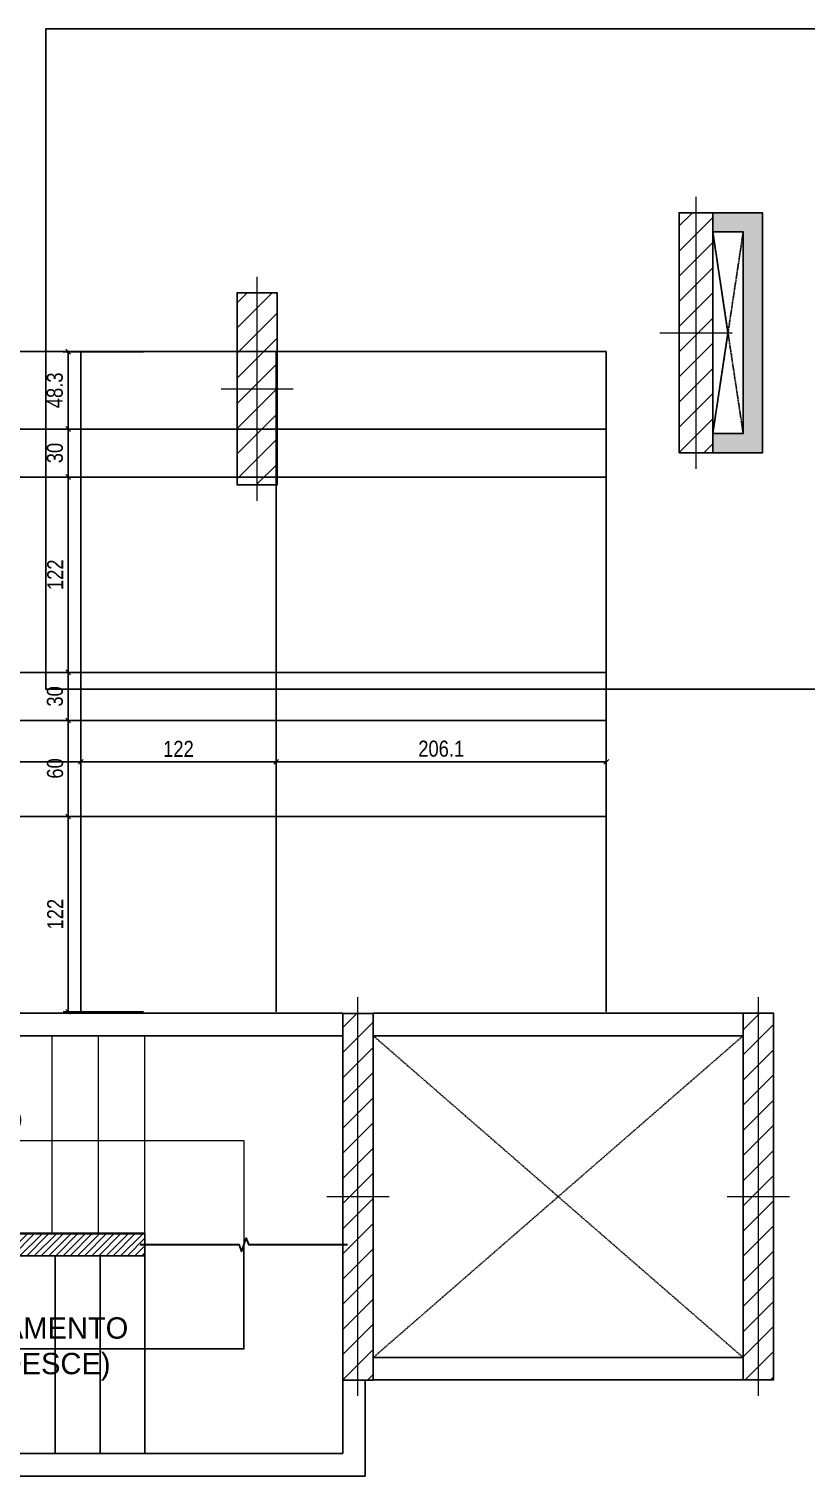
# Model space of a CAD drawing. Extents: x -40810 to 33675, y -2018 to 21213.
# Drawn here: x -17621 to -17135, y 8470 to 9374 of the extents above; entities that cross this region are included whole.
import ezdxf

# ---------------------------------------------------------------- set-up
doc = ezdxf.new("R2010")
doc.units = 0
doc.linetypes.add('HIDDEN2', pattern=[4.7625, 3.175, -1.5875])
doc.linetypes.add('TRAZO_HUECO', pattern=[0.75, 0.5, -0.25])
doc.layers.get('0').update_dxf_attribs({"color": 1, "lineweight": 9})
for name, color, linetype in [('1', 5, 'Continuous'), ('241', 7, 'TRAZO_HUECO'), ('3', 2, 'Continuous'), ('A_htc_alv', 7, 'Continuous'), ('COTA', 241, 'Continuous'), ('cotas', 4, 'Continuous')]:
    doc.layers.add(name, color=color, linetype=linetype)
for name, color, linetype, lineweight in [('CONCRETO', 251, 'Continuous', 25), ('ESC_DEGRAU', 2, 'Continuous', 0), ('PILAR_EIXOS', 1, 'Continuous', 0)]:
    doc.layers.add(name, color=color, linetype=linetype, lineweight=lineweight)
doc.styles.add('COTA TECNICA', font='techl___.ttf', dxfattribs={"height": 10})
doc.styles.add('CYPETXT_romans', font='arial.ttf', dxfattribs={"height": 0.2})
doc.dimstyles.new('PAINEL-NOVA', dxfattribs={"dimtxt": 10, "dimasz": 3, "dimexe": 3, "dimexo": 3, "dimgap": 3, "dimtad": 1, "dimdec": 1, "dimzin": 12, "dimdsep": 46, "dimtxsty": 'COTA TECNICA', "dimblk1": 'OBLIQUE', "dimblk2": 'OBLIQUE', "dimsah": 1, "dimcen": 0.9, "dimclrd": 4, "dimclre": 4, "dimclrt": 240, "dimadec": 1, "dimazin": 3, "dimtfac": 1, "dimtdec": 1, "dimtix": 1, "dimtmove": 0, "dimatfit": 3, "dimfxl": 1, "dimtolj": 1, "dimtzin": 12, "dimarcsym": 0})
pattern_1 = [(45, (33903.912, 13435.237), (-7.857724, 7.857724), [])]

# ---------------------------------------------------------------- blocks, each defined once
blk = doc.blocks.new('ESCADA 2 (DESCE)')
at = {"layer": 'cotas', "linetype": 'Continuous'}
h = blk.add_hatch(dxfattribs=at)
h.set_pattern_fill('ANSI31', color=8, scale=0.02)
h.set_pattern_definition([(45, (2272.60032, 1511.056013), (-0.04490128, 0.04490128), [])])
h.paths.add_polyline_path([(2313.6961, 1482.134), (2316.8861, 1482.134), (2316.8861, 1481.994), (2313.6961, 1481.994)])
at = {"layer": 'cotas', "color": 8, "linetype": 'Continuous'}
for p, q in [((2316.8861, 1482.064), (2316.8861, 1482.134)), ((2316.8861, 1482.064), (2316.8861, 1480.759)), ((2314.9261, 1481.994), (2314.9261, 1480.759)), ((2315.2061, 1481.994), (2315.2061, 1480.759)), ((2315.4861, 1481.994), (2315.4861, 1480.759)), ((2315.7661, 1481.994), (2315.7661, 1480.759)), ((2316.0461, 1481.994), (2316.0461, 1480.759)), ((2316.3261, 1481.994), (2316.3261, 1480.759)), ((2316.6061, 1481.994), (2316.6061, 1480.759)), ((2314.2761, 1480.759), (2314.9261, 1480.759)), ((2316.8861, 1480.759), (2314.9261, 1480.759)), ((2316.8861, 1480.759), (2318.1211, 1480.759))]:
    blk.add_line(p, q, dxfattribs=at)
for points in [[(2313.6961, 1482.134), (2316.8861, 1482.134), (2316.8861, 1481.994), (2313.6961, 1481.994)], [(2313.7861, 1481.3665), (2313.6961, 1481.4115), (2313.7861, 1481.4565), (2313.7861, 1481.3665)]]:
    blk.add_lwpolyline(points, close=True, dxfattribs=at)
for points in [[(2317.5036, 1482.064), (2317.5036, 1481.4115), (2316.8861, 1481.4115), (2314.9261, 1481.4115), (2314.6011, 1481.4115), (2313.7861, 1481.4115)], [(2316.8561, 1482.064), (2317.4736, 1482.064), (2317.4886, 1482.0228), (2317.5186, 1482.1052), (2317.5336, 1482.064), (2318.1511, 1482.064)]]:
    blk.add_lwpolyline(points, dxfattribs=at)
at = {"color": 8, "insert": (2314.5614, 1481.6092), "char_height": 0.133333, "width": 2.524322, "attachment_point": 1, "rotation": 360, "style": 'CYPETXT_romans'}
blk.add_mtext('\\pxqc;{\\W0.975;VER DETALHAMENTO\\PESCADA 2 (DESCE)}', dxfattribs=at)
blk = doc.blocks.new('ESCADA 3 (SOBE)')
at = {"layer": 'ESC_DEGRAU'}
h = blk.add_hatch(dxfattribs=at)
h.set_pattern_fill('ANSI31', color=8, scale=0.02)
h.set_pattern_definition([(45, (2283.11007, 1511.101934), (-0.04490128, 0.04490128), [])])
h.paths.add_polyline_path([(2324.2059, 1482.18), (2327.3959, 1482.18), (2327.3959, 1482.04), (2324.2059, 1482.04)])
at = {"layer": 'cotas', "color": 8, "linetype": 'Continuous'}
blk.add_line((2328.6309, 1483.415), (2327.3959, 1483.415), dxfattribs=at)
blk.add_lwpolyline([(2327.3659, 1482.11), (2327.9834, 1482.11), (2327.9984, 1482.0687), (2328.0284, 1482.1512), (2328.0434, 1482.11), (2328.6609, 1482.11)], dxfattribs=at)
at = {"layer": 'ESC_DEGRAU', "color": 8}
for p, q in [((2324.2059, 1483.415), (2327.3959, 1483.415)), ((2324.4959, 1482.18), (2324.4959, 1483.415)), ((2324.7859, 1482.18), (2324.7859, 1483.415)), ((2325.0759, 1482.18), (2325.0759, 1483.415)), ((2325.3659, 1482.18), (2325.3659, 1483.415)), ((2325.6559, 1482.18), (2325.6559, 1483.415)), ((2325.9459, 1482.18), (2325.9459, 1483.415)), ((2326.2359, 1482.18), (2326.2359, 1483.415)), ((2326.5259, 1482.18), (2326.5259, 1483.415)), ((2326.8159, 1482.18), (2326.8159, 1483.415)), ((2327.1059, 1482.18), (2327.1059, 1483.415)), ((2327.3959, 1482.11), (2327.3959, 1483.415)), ((2327.3959, 1482.11), (2327.3959, 1482.04))]:
    blk.add_line(p, q, dxfattribs=at)
blk.add_lwpolyline([(2324.2559, 1482.7625), (2327.3959, 1482.7625), (2328.0134, 1482.7625), (2328.0134, 1482.11)], dxfattribs=at)
blk.add_lwpolyline([(2324.2059, 1482.18), (2327.3959, 1482.18), (2327.3959, 1482.04), (2324.2059, 1482.04)], close=True, dxfattribs=at)
blk.add_arc((2324.2059, 1482.7625), 0.05, 270, 90, dxfattribs=at)
at = {"layer": 'ESC_DEGRAU', "color": 8, "insert": (2324.4114, 1482.9553), "char_height": 0.133333, "width": 2.524322, "attachment_point": 1, "rotation": 360, "style": 'CYPETXT_romans'}
blk.add_mtext('\\pxqc;{\\W0.975;VER DETALHAMENTO\\PESCADA 3 (SOBE)}', dxfattribs=at)
blk = doc.blocks.new('Eixos do pilar')
at = {"layer": 'PILAR_EIXOS'}
for p, q in [((0, -0.5), (0, 0.5)), ((-0.5, 0), (0.5, 0))]:
    blk.add_line(p, q, dxfattribs=at)
blk = doc.blocks.new('_Oblique')
at = {"color": 0, "linetype": 'ByBlock', "lineweight": -2}
blk.add_line((-0.5, -0.5), (0.5, 0.5), dxfattribs=at)
blk = doc.blocks.new('*D3513')
at = {"layer": 'COTA', "color": 4, "linetype": 'Continuous', "lineweight": -2, "ltscale": 30, "transparency": 16777216}
for p, q in [((-17832.17, 8963.15), (-17832.17, 8913.15)), ((-17588.17, 8963.15), (-17588.17, 8913.15)), ((-17832.17, 8916.15), (-17588.17, 8916.15))]:
    blk.add_line(p, q, dxfattribs=at)
at = {"layer": 'Defpoints', "color": 0, "linetype": 'Continuous', "ltscale": 30, "transparency": 16777216}
for p in [(-17832.17, 8966.15), (-17588.17, 8966.15), (-17588.17, 8916.15)]:
    blk.add_point(p, dxfattribs=at)
at = {"layer": 'COTA', "color": 4, "linetype": 'Continuous', "lineweight": -2, "ltscale": 30, "transparency": 16777216, "xscale": 3, "yscale": 3, "zscale": 3, "rotation": 180}
blk.add_blockref('_Oblique', (-17832.17, 8916.15), dxfattribs=at)
at = {"layer": 'COTA', "color": 4, "linetype": 'Continuous', "lineweight": -2, "ltscale": 30, "transparency": 16777216, "xscale": 3, "yscale": 3, "zscale": 3}
blk.add_blockref('_Oblique', (-17588.17, 8916.15), dxfattribs=at)
at = {"layer": 'COTA', "color": 240, "linetype": 'Continuous', "ltscale": 30, "transparency": 16777216, "insert": (-17710.17, 8924.23), "char_height": 10, "attachment_point": 5, "style": 'COTA TECNICA'}
blk.add_mtext('\\A1;244', dxfattribs=at)
blk = doc.blocks.new('*D3514')
at = {"layer": 'COTA', "color": 4, "linetype": 'Continuous', "lineweight": -2, "ltscale": 30, "transparency": 16777216}
for p, q in [((-17588.17, 8963.15), (-17588.17, 8913.15)), ((-17466.17, 8963.15), (-17466.17, 8913.15)), ((-17588.17, 8916.15), (-17466.17, 8916.15))]:
    blk.add_line(p, q, dxfattribs=at)
at = {"layer": 'Defpoints', "color": 0, "linetype": 'Continuous', "ltscale": 30, "transparency": 16777216}
for p in [(-17588.17, 8966.15), (-17466.17, 8966.15), (-17466.17, 8916.15)]:
    blk.add_point(p, dxfattribs=at)
at = {"layer": 'COTA', "color": 4, "linetype": 'Continuous', "lineweight": -2, "ltscale": 30, "transparency": 16777216, "xscale": 3, "yscale": 3, "zscale": 3, "rotation": 180}
blk.add_blockref('_Oblique', (-17588.17, 8916.15), dxfattribs=at)
at = {"layer": 'COTA', "color": 4, "linetype": 'Continuous', "lineweight": -2, "ltscale": 30, "transparency": 16777216, "xscale": 3, "yscale": 3, "zscale": 3}
blk.add_blockref('_Oblique', (-17466.17, 8916.15), dxfattribs=at)
at = {"layer": 'COTA', "color": 240, "linetype": 'Continuous', "ltscale": 30, "transparency": 16777216, "insert": (-17527.17, 8924.21), "char_height": 10, "attachment_point": 5, "style": 'COTA TECNICA'}
blk.add_mtext('\\A1;122', dxfattribs=at)
blk = doc.blocks.new('*D3515')
at = {"layer": 'COTA', "color": 4, "linetype": 'Continuous', "lineweight": -2, "ltscale": 30, "transparency": 16777216}
for p, q in [((-17466.17, 8963.15), (-17466.17, 8913.15)), ((-17260.07, 8963.15), (-17260.07, 8913.15)), ((-17466.17, 8916.15), (-17260.07, 8916.15))]:
    blk.add_line(p, q, dxfattribs=at)
at = {"layer": 'Defpoints', "color": 0, "linetype": 'Continuous', "ltscale": 30, "transparency": 16777216}
for p in [(-17466.17, 8966.15), (-17260.07, 8966.15), (-17260.07, 8916.15)]:
    blk.add_point(p, dxfattribs=at)
at = {"layer": 'COTA', "color": 4, "linetype": 'Continuous', "lineweight": -2, "ltscale": 30, "transparency": 16777216, "xscale": 3, "yscale": 3, "zscale": 3, "rotation": 180}
blk.add_blockref('_Oblique', (-17466.17, 8916.15), dxfattribs=at)
at = {"layer": 'COTA', "color": 4, "linetype": 'Continuous', "lineweight": -2, "ltscale": 30, "transparency": 16777216, "xscale": 3, "yscale": 3, "zscale": 3}
blk.add_blockref('_Oblique', (-17260.07, 8916.15), dxfattribs=at)
at = {"layer": 'COTA', "color": 240, "linetype": 'Continuous', "ltscale": 30, "transparency": 16777216, "insert": (-17363.12, 8924.26), "char_height": 10, "attachment_point": 5, "style": 'COTA TECNICA'}
blk.add_mtext('\\A1;206.1', dxfattribs=at)
blk = doc.blocks.new('*D3516')
at = {"layer": 'COTA', "color": 4, "linetype": 'Continuous', "lineweight": -2, "ltscale": 30, "transparency": 16777216}
for p, q in [((-17549.07, 8881.95), (-17599.07, 8881.95)), ((-17596.07, 8759.95), (-17596.07, 8881.95)), ((-17549.07, 8759.95), (-17599.07, 8759.95))]:
    blk.add_line(p, q, dxfattribs=at)
at = {"layer": 'Defpoints', "color": 0, "linetype": 'Continuous', "ltscale": 30, "transparency": 16777216}
for p in [(-17596.07, 8881.95), (-17546.07, 8881.95), (-17546.07, 8759.95)]:
    blk.add_point(p, dxfattribs=at)
at = {"layer": 'COTA', "color": 4, "linetype": 'Continuous', "lineweight": -2, "ltscale": 30, "transparency": 16777216, "xscale": 3, "yscale": 3, "zscale": 3}
for p, rotation in [((-17596.07, 8881.95), 90), ((-17596.07, 8759.95), 270)]:
    blk.add_blockref('_Oblique', p, dxfattribs=dict(at, rotation=rotation))
at = {"layer": 'COTA', "color": 240, "linetype": 'Continuous', "ltscale": 30, "transparency": 16777216, "insert": (-17604.13, 8820.95), "char_height": 10, "attachment_point": 5, "rotation": 90, "style": 'COTA TECNICA'}
blk.add_mtext('\\A1;122', dxfattribs=at)
blk = doc.blocks.new('*D3517')
at = {"layer": 'COTA', "color": 4, "linetype": 'Continuous', "lineweight": -2, "ltscale": 30, "transparency": 16777216}
for p, q in [((-17549.07, 8941.95), (-17599.07, 8941.95)), ((-17596.07, 8881.95), (-17596.07, 8941.95)), ((-17549.07, 8881.95), (-17599.07, 8881.95))]:
    blk.add_line(p, q, dxfattribs=at)
at = {"layer": 'Defpoints', "color": 0, "linetype": 'Continuous', "ltscale": 30, "transparency": 16777216}
for p in [(-17596.07, 8941.95), (-17546.07, 8941.95), (-17546.07, 8881.95)]:
    blk.add_point(p, dxfattribs=at)
at = {"layer": 'COTA', "color": 4, "linetype": 'Continuous', "lineweight": -2, "ltscale": 30, "transparency": 16777216, "xscale": 3, "yscale": 3, "zscale": 3}
for p, rotation in [((-17596.07, 8941.95), 90), ((-17596.07, 8881.95), 270)]:
    blk.add_blockref('_Oblique', p, dxfattribs=dict(at, rotation=rotation))
at = {"layer": 'COTA', "color": 240, "linetype": 'Continuous', "ltscale": 30, "transparency": 16777216, "insert": (-17604.17, 8911.95), "char_height": 10, "attachment_point": 5, "rotation": 90, "style": 'COTA TECNICA'}
blk.add_mtext('\\A1;60', dxfattribs=at)
blk = doc.blocks.new('*D3518')
at = {"layer": 'COTA', "color": 4, "linetype": 'Continuous', "lineweight": -2, "ltscale": 30, "transparency": 16777216}
for p, q in [((-17549.07, 8971.95), (-17599.07, 8971.95)), ((-17596.07, 8941.95), (-17596.07, 8971.95)), ((-17549.07, 8941.95), (-17599.07, 8941.95))]:
    blk.add_line(p, q, dxfattribs=at)
at = {"layer": 'Defpoints', "color": 0, "linetype": 'Continuous', "ltscale": 30, "transparency": 16777216}
for p in [(-17596.07, 8971.95), (-17546.07, 8971.95), (-17546.07, 8941.95)]:
    blk.add_point(p, dxfattribs=at)
at = {"layer": 'COTA', "color": 4, "linetype": 'Continuous', "lineweight": -2, "ltscale": 30, "transparency": 16777216, "xscale": 3, "yscale": 3, "zscale": 3}
for p, rotation in [((-17596.07, 8971.95), 90), ((-17596.07, 8941.95), 270)]:
    blk.add_blockref('_Oblique', p, dxfattribs=dict(at, rotation=rotation))
at = {"layer": 'COTA', "color": 240, "linetype": 'Continuous', "ltscale": 30, "transparency": 16777216, "insert": (-17604.29, 8956.95), "char_height": 10, "attachment_point": 5, "rotation": 90, "style": 'COTA TECNICA'}
blk.add_mtext('\\A1;30', dxfattribs=at)
blk = doc.blocks.new('*D3519')
at = {"layer": 'COTA', "color": 4, "linetype": 'Continuous', "lineweight": -2, "ltscale": 30, "transparency": 16777216}
for p, q in [((-17549.07, 9093.95), (-17599.07, 9093.95)), ((-17596.07, 8971.95), (-17596.07, 9093.95)), ((-17549.07, 8971.95), (-17599.07, 8971.95))]:
    blk.add_line(p, q, dxfattribs=at)
at = {"layer": 'Defpoints', "color": 0, "linetype": 'Continuous', "ltscale": 30, "transparency": 16777216}
for p in [(-17596.07, 9093.95), (-17546.07, 9093.95), (-17546.07, 8971.95)]:
    blk.add_point(p, dxfattribs=at)
at = {"layer": 'COTA', "color": 4, "linetype": 'Continuous', "lineweight": -2, "ltscale": 30, "transparency": 16777216, "xscale": 3, "yscale": 3, "zscale": 3}
for p, rotation in [((-17596.07, 9093.95), 90), ((-17596.07, 8971.95), 270)]:
    blk.add_blockref('_Oblique', p, dxfattribs=dict(at, rotation=rotation))
at = {"layer": 'COTA', "color": 240, "linetype": 'Continuous', "ltscale": 30, "transparency": 16777216, "insert": (-17604.13, 9032.95), "char_height": 10, "attachment_point": 5, "rotation": 90, "style": 'COTA TECNICA'}
blk.add_mtext('\\A1;122', dxfattribs=at)
blk = doc.blocks.new('*D3520')
at = {"layer": 'COTA', "color": 4, "linetype": 'Continuous', "lineweight": -2, "ltscale": 30, "transparency": 16777216}
for p, q in [((-17549.07, 9123.95), (-17599.07, 9123.95)), ((-17596.07, 9093.95), (-17596.07, 9123.95)), ((-17549.07, 9093.95), (-17599.07, 9093.95))]:
    blk.add_line(p, q, dxfattribs=at)
at = {"layer": 'Defpoints', "color": 0, "linetype": 'Continuous', "ltscale": 30, "transparency": 16777216}
for p in [(-17596.07, 9123.95), (-17546.07, 9123.95), (-17546.07, 9093.95)]:
    blk.add_point(p, dxfattribs=at)
at = {"layer": 'COTA', "color": 4, "linetype": 'Continuous', "lineweight": -2, "ltscale": 30, "transparency": 16777216, "xscale": 3, "yscale": 3, "zscale": 3}
for p, rotation in [((-17596.07, 9123.95), 90), ((-17596.07, 9093.95), 270)]:
    blk.add_blockref('_Oblique', p, dxfattribs=dict(at, rotation=rotation))
at = {"layer": 'COTA', "color": 240, "linetype": 'Continuous', "ltscale": 30, "transparency": 16777216, "insert": (-17604.29, 9108.95), "char_height": 10, "attachment_point": 5, "rotation": 90, "style": 'COTA TECNICA'}
blk.add_mtext('\\A1;30', dxfattribs=at)
blk = doc.blocks.new('*D3521')
at = {"layer": 'COTA', "color": 4, "linetype": 'Continuous', "lineweight": -2, "ltscale": 30, "transparency": 16777216}
for p, q in [((-17549.07, 9172.25), (-17599.07, 9172.25)), ((-17596.07, 9123.95), (-17596.07, 9172.25)), ((-17549.07, 9123.95), (-17599.07, 9123.95))]:
    blk.add_line(p, q, dxfattribs=at)
at = {"layer": 'Defpoints', "color": 0, "linetype": 'Continuous', "ltscale": 30, "transparency": 16777216}
for p in [(-17596.07, 9172.25), (-17546.07, 9172.25), (-17546.07, 9123.95)]:
    blk.add_point(p, dxfattribs=at)
at = {"layer": 'COTA', "color": 4, "linetype": 'Continuous', "lineweight": -2, "ltscale": 30, "transparency": 16777216, "xscale": 3, "yscale": 3, "zscale": 3}
for p, rotation in [((-17596.07, 9172.25), 90), ((-17596.07, 9123.95), 270)]:
    blk.add_blockref('_Oblique', p, dxfattribs=dict(at, rotation=rotation))
at = {"layer": 'COTA', "color": 240, "linetype": 'Continuous', "ltscale": 30, "transparency": 16777216, "insert": (-17604.31, 9148.1), "char_height": 10, "attachment_point": 5, "rotation": 90, "style": 'COTA TECNICA'}
blk.add_mtext('\\A1;48.3', dxfattribs=at)

msp = doc.modelspace()

# ---------------------------------------------------------------- hatches: boundary and pattern name
at = {"linetype": 'ByBlock'}
h = msp.add_hatch(dxfattribs=at)
h.set_pattern_fill('ANSI31', color=4, scale=3.5)
h.set_pattern_definition([(45, (-102746, 37562.088), (-7.8577241, 7.8577241), [])])
h.paths.add_polyline_path([(-17214.575, 9109.05), (-17193.575, 9109.05), (-17193.575, 9259.05), (-17214.575, 9259.05)])
h = msp.add_hatch(dxfattribs=at)
h.set_pattern_fill('ANSI31', color=4, scale=3.5)
h.set_pattern_definition(pattern_1)
h.paths.add_polyline_path([(-17490.575, 9089.05), (-17465.575, 9089.05), (-17465.575, 9209.05), (-17490.575, 9209.05)])
h = msp.add_hatch(dxfattribs=at)
h.set_pattern_fill('ANSI31', color=4, scale=3.5)
h.set_pattern_definition(pattern_1)
h.paths.add_polyline_path([(-17424.575, 8529.914), (-17405.575, 8529.914), (-17405.575, 8758.914), (-17424.575, 8758.914)])
h = msp.add_hatch(dxfattribs=at)
h.set_pattern_fill('ANSI31', color=4, scale=3.5)
h.set_pattern_definition(pattern_1)
h.paths.add_polyline_path([(-17174.575, 8530.05), (-17155.575, 8530.05), (-17155.575, 8759.05), (-17174.575, 8759.05)])
at = {"layer": 'A_htc_alv', "linetype": 'ByBlock'}
h = msp.add_hatch(color=60, dxfattribs=at)
h.dxf.hatch_style = 1
h.paths.add_polyline_path([(-17162.575, 9259.05), (-17193.575, 9259.05), (-17193.575, 9247.05), (-17174.575, 9247.05), (-17174.575, 9121.05), (-17193.575, 9121.05), (-17193.575, 9109.05), (-17162.575, 9109.05)])

# ---------------------------------------------------------------- linework, layer by layer
at = {"layer": '1'}
for points in [[(-17037.875, 8961.55), (-17037.875, 9373.8), (-17610.025, 9373.8), (-17610.025, 8961.55), (-17037.875, 8961.55)], [(-17424.575, 8759.05), (-17816.075, 8759.05)], [(-17174.575, 8759.05), (-17405.575, 8759.05)], [(-17809.075, 8745.05), (-17424.575, 8745.05)], [(-17405.575, 8745.05), (-17174.575, 8745.05)], [(-17174.575, 8544.05), (-17405.575, 8544.05)], [(-17424.575, 8529.914), (-17424.575, 8484.05)], [(-17410.575, 8470.05), (-17410.575, 8529.914)], [(-17405.575, 8530.05), (-17174.575, 8530.05)], [(-17424.575, 8484.05), (-17693.575, 8484.05)], [(-17693.575, 8470.05), (-17410.575, 8470.05)]]:
    msp.add_lwpolyline(points, dxfattribs=at)
at = {"layer": '1', "linetype": 'HIDDEN2'}
for points in [[(-17162.575, 9259.05), (-17193.575, 9259.05)], [(-17162.575, 9109.05), (-17162.575, 9259.05)], [(-17193.575, 9247.05), (-17174.575, 9247.05)], [(-17174.575, 9247.05), (-17174.575, 9121.05)], [(-17174.575, 9121.05), (-17193.575, 9121.05)], [(-17193.575, 9109.05), (-17162.575, 9109.05)]]:
    msp.add_lwpolyline(points, dxfattribs=at)
at = {"layer": '241'}
for p, q in [((-17193.575, 9121.05), (-17174.575, 9247.05)), ((-17193.575, 9247.05), (-17174.575, 9121.05)), ((-17405.575, 8544.05), (-17174.575, 8745.05)), ((-17405.575, 8745.05), (-17174.575, 8544.05))]:
    msp.add_line(p, q, dxfattribs=at)
at = {"layer": '3'}
for points in [[(-17214.575, 9109.05), (-17193.575, 9109.05), (-17193.575, 9259.05), (-17214.575, 9259.05), (-17214.575, 9109.05)], [(-17490.575, 9089.05), (-17465.575, 9089.05), (-17465.575, 9209.05), (-17490.575, 9209.05), (-17490.575, 9089.05)], [(-17424.575, 8529.914), (-17405.575, 8529.914), (-17405.575, 8758.914), (-17424.575, 8758.914), (-17424.575, 8529.914)], [(-17174.575, 8530.05), (-17155.575, 8530.05), (-17155.575, 8759.05), (-17174.575, 8759.05), (-17174.575, 8530.05)]]:
    msp.add_lwpolyline(points, dxfattribs=at)
at = {"layer": 'CONCRETO', "linetype": 'Continuous', "ltscale": 30}
for points in [[(-17260.071, 9172.255), (-17832.171, 9172.255)], [(-17588.171, 8759.955), (-17588.171, 9172.255)], [(-17466.171, 8759.955), (-17466.171, 9172.255)], [(-17260.071, 8759.955), (-17260.071, 9172.255)], [(-17832.171, 9123.955), (-17260.071, 9123.955)], [(-17832.171, 9093.955), (-17260.071, 9093.955)], [(-17832.171, 8971.955), (-17260.071, 8971.955)], [(-17832.171, 8941.955), (-17260.071, 8941.955)], [(-17832.171, 8881.955), (-17260.071, 8881.955)]]:
    msp.add_lwpolyline(points, dxfattribs=at)
at = {"layer": 'COTA', "linetype": 'Continuous', "ltscale": 30}
for points in [[(-17037.875, 9373.8), (-17610.025, 9373.8), (-17610.025, 8961.55), (-17037.875, 8961.55)], [(-17214.575, 9109.05), (-17214.575, 9259.05), (-17193.575, 9259.05), (-17162.575, 9259.05), (-17162.575, 9109.05), (-17193.575, 9109.05)], [(-17193.575, 9247.05), (-17174.575, 9247.05), (-17174.575, 9121.05), (-17193.575, 9121.05), (-17184.075, 9184.05)], [(-17465.575, 9089.05), (-17490.575, 9089.05), (-17490.575, 9209.05), (-17465.575, 9209.05)]]:
    msp.add_lwpolyline(points, close=True, dxfattribs=at)

# ---------------------------------------------------------------- block references
at = {"xscale": 100, "yscale": 100, "zscale": 100}
for name, p in [('ESCADA 3 (SOBE)', (-250287.663, -139596.582)), ('ESCADA 2 (DESCE)', (-249236.688, -139591.719))]:
    msp.add_blockref(name, p, dxfattribs=at)
at = {"layer": 'PILAR_EIXOS', "zscale": 100}
for p, xscale, yscale in [((-17204.044, 9184.05), 45, 170), ((-17478.075, 9149.05), 45, 140), ((-17415.075, 8644.55), 39, 249), ((-17165.075, 8644.55), 39, 249)]:
    msp.add_blockref('Eixos do pilar', p, dxfattribs=dict(at, xscale=xscale, yscale=yscale))

# ---------------------------------------------------------------- dimensions: what is measured, and where the dimension line sits
at = {"layer": 'COTA', "linetype": 'Continuous', "ltscale": 30}
for base, p1, p2, picture, middle in [((-17596.071, 9172.255), (-17546.071, 9123.955), (-17546.071, 9172.255), '*D3521', (-17604.312, 9148.105)), ((-17596.071, 9123.955), (-17546.071, 9093.955), (-17546.071, 9123.955), '*D3520', (-17604.29, 9108.955)), ((-17596.071, 9093.955), (-17546.071, 8971.955), (-17546.071, 9093.955), '*D3519', (-17604.129, 9032.955)), ((-17596.071, 8971.955), (-17546.071, 8941.955), (-17546.071, 8971.955), '*D3518', (-17604.29, 8956.955)), ((-17596.071, 8941.955), (-17546.071, 8881.955), (-17546.071, 8941.955), '*D3517', (-17604.173, 8911.955)), ((-17596.071, 8881.955), (-17546.071, 8759.955), (-17546.071, 8881.955), '*D3516', (-17604.129, 8820.955))]:
    dim = msp.add_linear_dim(base=base, p1=p1, p2=p2, angle=90, dimstyle='PAINEL-NOVA', dxfattribs=at)
    dim.commit()
    dim.dimension.update_dxf_attribs({"geometry": picture, "text_midpoint": middle})
for base, p1, p2, picture, middle in [((-17588.171, 8916.155), (-17832.171, 8966.155), (-17588.171, 8966.155), '*D3513', (-17710.171, 8924.228)), ((-17466.171, 8916.155), (-17588.171, 8966.155), (-17466.171, 8966.155), '*D3514', (-17527.171, 8924.213)), ((-17260.071, 8916.155), (-17466.171, 8966.155), (-17260.071, 8966.155), '*D3515', (-17363.121, 8924.257))]:
    dim = msp.add_linear_dim(base=base, p1=p1, p2=p2, dimstyle='PAINEL-NOVA', dxfattribs=at)
    dim.commit()
    dim.dimension.update_dxf_attribs({"geometry": picture, "text_midpoint": middle})

doc.saveas('drawing.dxf')
